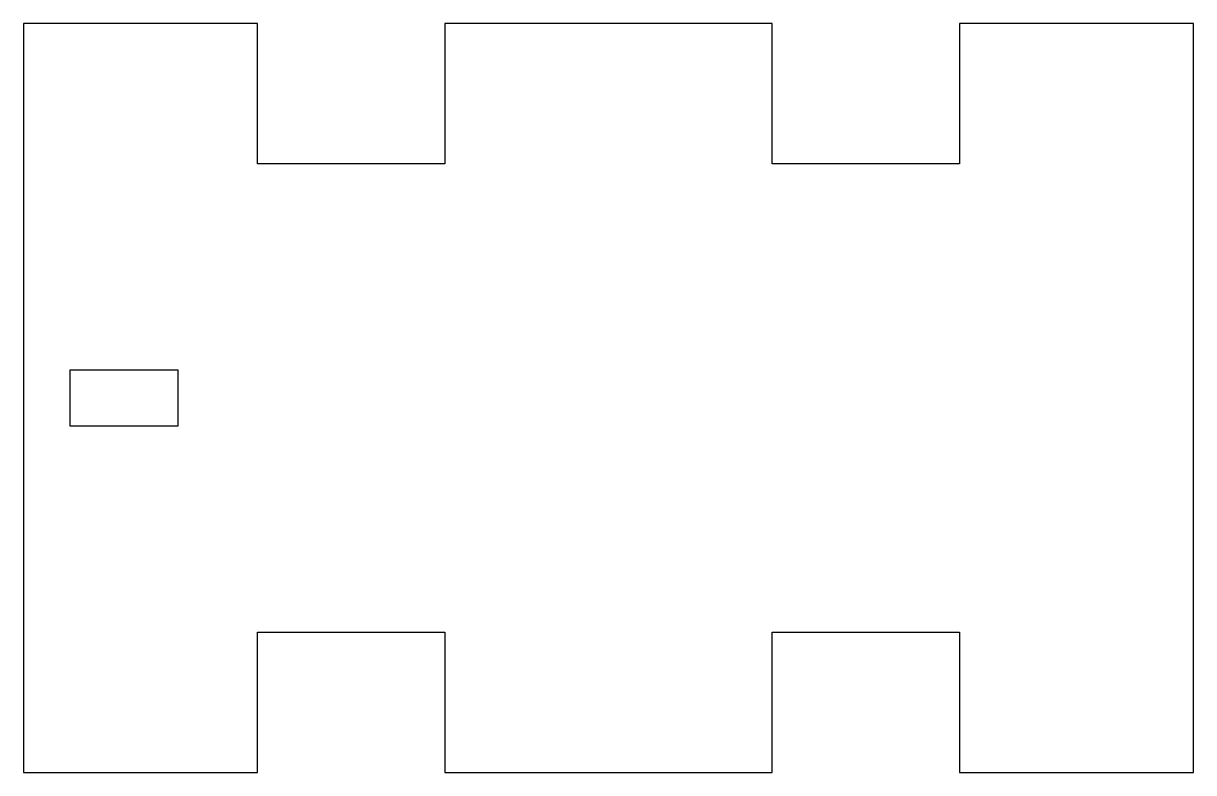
# Model space of a CAD drawing. Header units: millimetres. Extents: x -125 to 125, y -80 to 80.
import ezdxf

# ---------------------------------------------------------------- set-up
doc = ezdxf.new("R2010")
doc.units = ezdxf.units.MM

msp = doc.modelspace()

# ---------------------------------------------------------------- linework, layer by layer
for points in [[(35, 50), (35, 80), (-35, 80), (-35, 50), (-75, 50), (-75, 80), (-125, 80), (-125, -80), (-75, -80), (-75, -50), (-35, -50), (-35, -80), (35, -80), (35, -50), (75, -50), (75, -80), (125, -80), (125, 80), (75, 80), (75, 50)], [(-92, 6), (-92, -6), (-115, -6), (-115, 6)]]:
    msp.add_lwpolyline(points, close=True)

doc.saveas('drawing.dxf')
